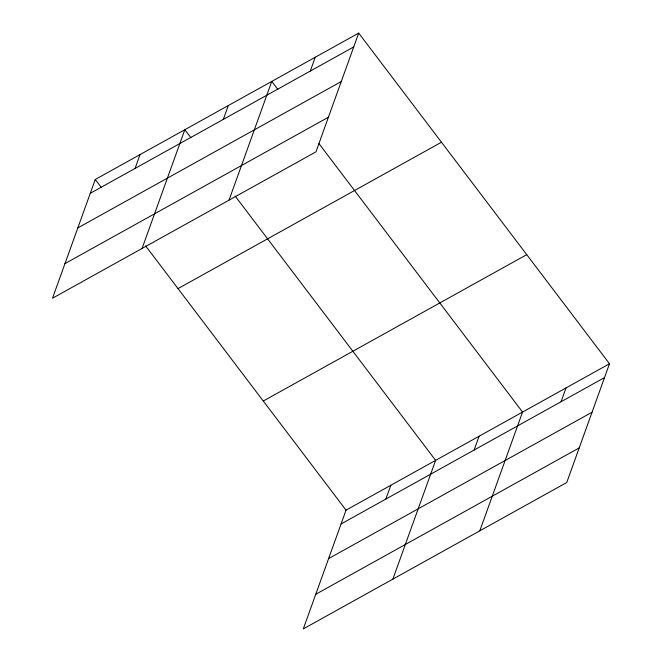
<?xml version="1.0" encoding="UTF-8"?>
<svg xmlns="http://www.w3.org/2000/svg" width="662" height="662" viewBox="0 0 662 662"><rect width="100%" height="100%" fill="white"/><g stroke="black" fill="none" stroke-linecap="round" stroke-linejoin="round"><path stroke-width="0.99" d="M358.705 33.1L95.254 179.476L52.505 298.231L315.956 151.855L358.705 33.1L609.495 363.769L566.746 482.524L303.295 628.9L346.044 510.145L609.495 363.769M135.065 168.421L140.046 154.594M142.073 248.465L184.83 129.711L190.962 137.795M223.326 119.383L228.299 105.556M229.011 200.164L271.768 81.401L277.899 89.486M310.263 71.074L315.236 57.255M385.855 499.082L390.837 485.263M392.864 579.134L435.621 460.38L235.101 195.993M474.116 450.044L479.089 436.225M479.801 530.825L522.558 412.07L318.976 143.646M561.053 401.743L566.027 387.915M90.28 193.304L353.731 46.928M77.81 227.927L341.261 81.55M64.967 263.608L328.418 117.232M178.02 288.599L441.471 142.222M263.286 401.023L526.737 254.647M341.071 523.965L604.522 377.588M328.6 558.596L592.051 412.219M315.757 594.269L579.209 447.893M95.254 179.476L101.385 187.561M145.524 245.759L346.044 510.145"/></g></svg>
